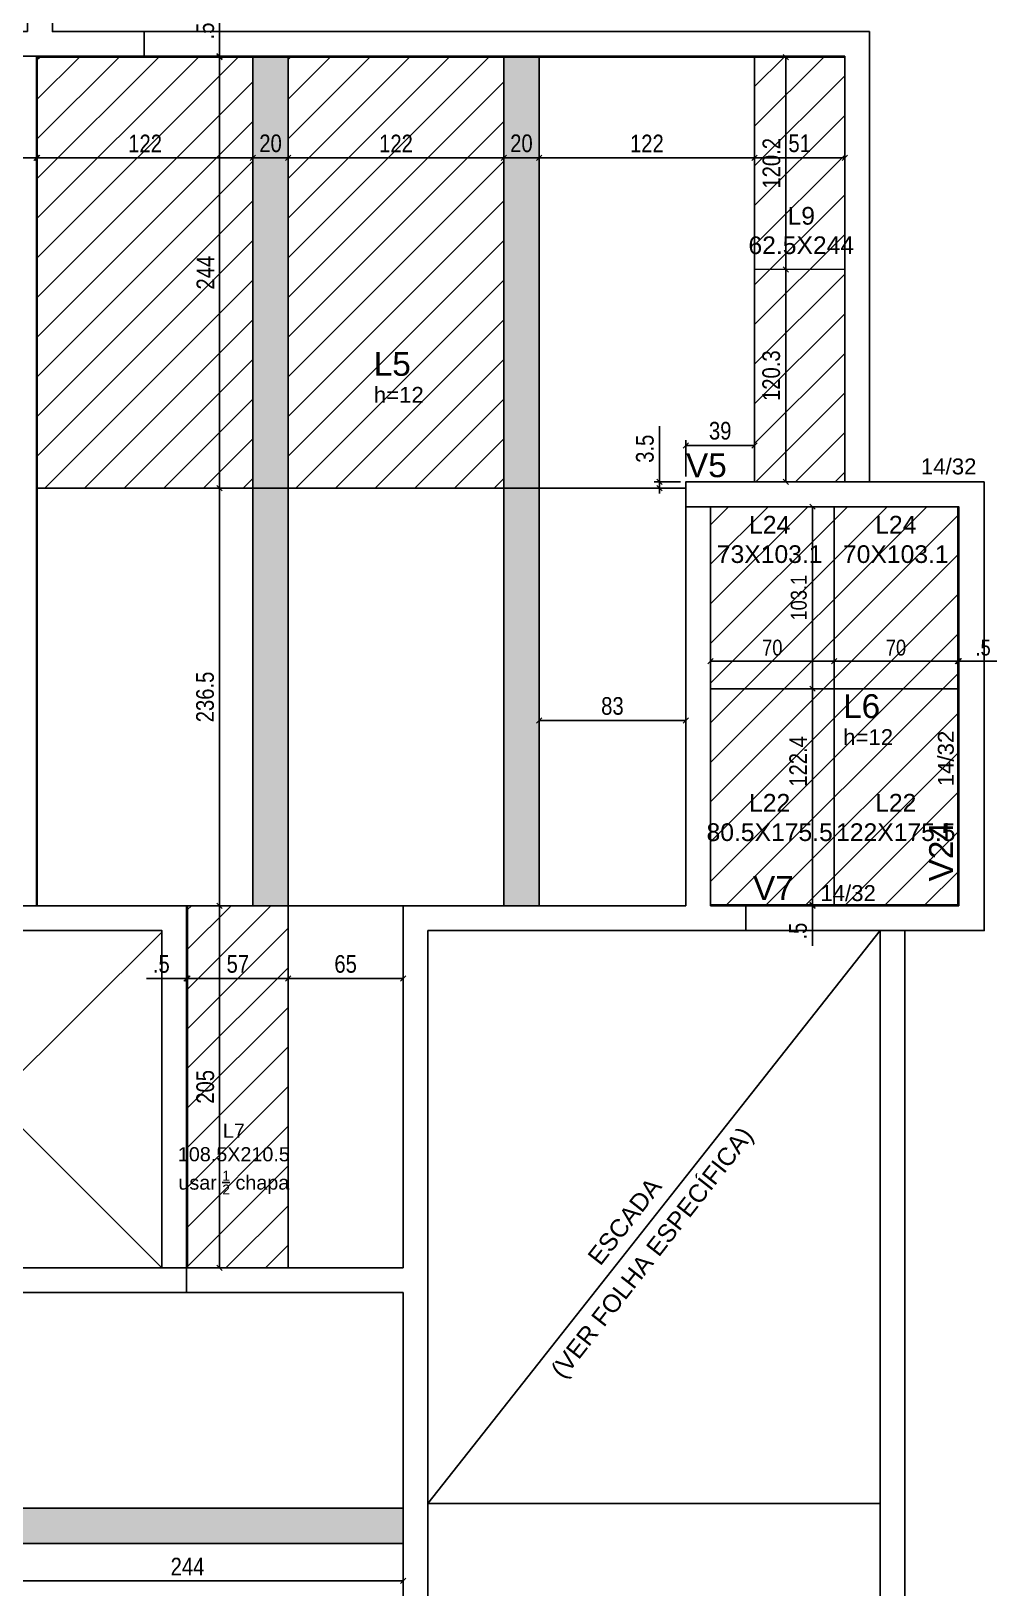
# Model space of a CAD drawing. Header units: millimetres. Extents: x 2431 to 6723, y 622 to 3369.
# Drawn here: x 4612 to 5158, y 1937 to 2818 of the extents above; entities that cross this region are included whole.
import ezdxf

# ---------------------------------------------------------------- set-up
doc = ezdxf.new("R2010")
doc.units = ezdxf.units.MM
for name, color, linetype in [('10', 252, 'Continuous'), ('9', 8, 'Continuous'), ('AUX00', 7, 'Continuous'), ('COTA', 241, 'Continuous'), ('ES-VIGA', 3, 'Continuous'), ('L-D', 2, 'Continuous'), ('L-N', 4, 'Continuous'), ('Painéis', 200, 'Continuous'), ('VIG-D', 2, 'Continuous'), ('VIG-N', 4, 'Continuous')]:
    doc.layers.add(name, color=color, linetype=linetype)
doc.layers.add('Hachura', color=251, linetype='Continuous', lineweight=9)
doc.layers.add('REAPROVEITAMENTO', color=251, linetype='Continuous', lineweight=9)
doc.styles.add('COTA TECNICA', font='techl___.ttf', dxfattribs={"height": 10})
doc.styles.add('COTA TECNICA-50', font='techl___.ttf', dxfattribs={"height": 9})
doc.styles.get("Standard").update_dxf_attribs({"font": 'arial.ttf'})
doc.styles.add('TQS_ARIAL', font='arial.ttf')
doc.dimstyles.new('COTA PAINEL-50', dxfattribs={"dimtxt": 9, "dimasz": 3, "dimexe": 3, "dimexo": 3, "dimgap": 3, "dimtad": 1, "dimdec": 1, "dimzin": 12, "dimdsep": 46, "dimtxsty": 'COTA TECNICA-50', "dimblk1": 'OBLIQUE', "dimblk2": 'OBLIQUE', "dimsah": 1, "dimcen": 0.9, "dimclrd": 4, "dimclre": 4, "dimclrt": 240, "dimadec": 1, "dimazin": 3, "dimtfac": 1, "dimtdec": 1, "dimtmove": 0, "dimatfit": 3, "dimfxl": 1, "dimtolj": 1, "dimtzin": 12, "dimarcsym": 0})
doc.dimstyles.new('PAINEL', dxfattribs={"dimtxt": 10, "dimasz": 3, "dimexe": 3, "dimexo": 3, "dimgap": 3, "dimtad": 1, "dimdec": 1, "dimzin": 12, "dimdsep": 46, "dimtxsty": 'COTA TECNICA', "dimblk1": 'OBLIQUE', "dimblk2": 'OBLIQUE', "dimsah": 1, "dimcen": 0.9, "dimclrd": 4, "dimclre": 4, "dimclrt": 240, "dimadec": 1, "dimazin": 3, "dimtfac": 1, "dimtdec": 1, "dimtmove": 0, "dimatfit": 3, "dimfxl": 1, "dimtolj": 1, "dimtzin": 12, "dimarcsym": 0})

# ---------------------------------------------------------------- blocks, each defined once
blk = doc.blocks.new('_Oblique')
at = {"color": 0, "linetype": 'ByBlock', "lineweight": -2}
blk.add_line((-0.5, -0.5), (0.5, 0.5), dxfattribs=at)
blk = doc.blocks.new('*D21')
at = {"layer": 'COTA', "color": 4, "lineweight": -2, "transparency": 16777216}
blk.add_line((4996.19, 2461.25), (5066.2, 2461.25), dxfattribs=at)
at = {"layer": 'Defpoints', "color": 0, "transparency": 16777216}
for p in [(4996.19, 2461.25), (5066.2, 2461.25), (5066.2, 2461.25)]:
    blk.add_point(p, dxfattribs=at)
at = {"layer": 'COTA', "color": 4, "lineweight": -2, "transparency": 16777216, "xscale": 3, "yscale": 3, "zscale": 3, "rotation": 180}
blk.add_blockref('_Oblique', (4996.19, 2461.25), dxfattribs=at)
at = {"layer": 'COTA', "color": 4, "lineweight": -2, "transparency": 16777216, "xscale": 3, "yscale": 3, "zscale": 3}
blk.add_blockref('_Oblique', (5066.2, 2461.25), dxfattribs=at)
at = {"layer": 'COTA', "color": 240, "transparency": 16777216, "insert": (5031.2, 2468.84), "char_height": 9, "attachment_point": 5, "style": 'COTA TECNICA-50'}
blk.add_mtext('\\A1;70', dxfattribs=at)
blk = doc.blocks.new('*D128')
at = {"layer": 'COTA', "color": 4, "lineweight": -2, "transparency": 16777216}
for p, q in [((5066.2, 2461.25), (5136.19, 2461.25)), ((5136.19, 2454.25), (5136.19, 2464.25))]:
    blk.add_line(p, q, dxfattribs=at)
at = {"layer": 'Defpoints', "color": 0, "transparency": 16777216}
for p in [(5066.2, 2461.25), (5136.19, 2461.25), (5136.19, 2451.25)]:
    blk.add_point(p, dxfattribs=at)
at = {"layer": 'COTA', "color": 4, "lineweight": -2, "transparency": 16777216, "xscale": 3, "yscale": 3, "zscale": 3, "rotation": 180}
blk.add_blockref('_Oblique', (5066.2, 2461.25), dxfattribs=at)
at = {"layer": 'COTA', "color": 4, "lineweight": -2, "transparency": 16777216, "xscale": 3, "yscale": 3, "zscale": 3}
blk.add_blockref('_Oblique', (5136.19, 2461.25), dxfattribs=at)
at = {"layer": 'COTA', "color": 240, "transparency": 16777216, "insert": (5101.2, 2468.84), "char_height": 9, "attachment_point": 5, "style": 'COTA TECNICA-50'}
blk.add_mtext('\\A1;70', dxfattribs=at)
blk = doc.blocks.new('*D22')
at = {"layer": 'COTA', "color": 4, "lineweight": -2, "transparency": 16777216}
for p, q in [((5136.19, 2461.25), (5133.19, 2461.25)), ((5136.19, 2461.25), (5136.69, 2461.25)), ((5136.69, 2461.25), (5158.28, 2461.25))]:
    blk.add_line(p, q, dxfattribs=at)
at = {"layer": 'Defpoints', "color": 0, "transparency": 16777216}
for p in [(5136.19, 2461.25), (5136.69, 2461.25), (5136.69, 2461.25)]:
    blk.add_point(p, dxfattribs=at)
at = {"layer": 'COTA', "color": 4, "lineweight": -2, "transparency": 16777216, "xscale": 3, "yscale": 3, "zscale": 3}
blk.add_blockref('_Oblique', (5136.19, 2461.25), dxfattribs=at)
at = {"layer": 'COTA', "color": 4, "lineweight": -2, "transparency": 16777216, "xscale": 3, "yscale": 3, "zscale": 3, "rotation": 180}
blk.add_blockref('_Oblique', (5136.69, 2461.25), dxfattribs=at)
at = {"layer": 'COTA', "color": 240, "transparency": 16777216, "insert": (5150.49, 2468.85), "char_height": 9, "attachment_point": 5, "style": 'COTA TECNICA-50'}
blk.add_mtext('\\A1;.5', dxfattribs=at)
blk = doc.blocks.new('*D23')
at = {"layer": 'COTA', "color": 4, "lineweight": -2, "transparency": 16777216}
blk.add_line((5053.9, 2548.72), (5053.9, 2445.67), dxfattribs=at)
at = {"layer": 'Defpoints', "color": 0, "transparency": 16777216}
for p in [(5053.9, 2548.72), (5053.9, 2445.67), (5053.9, 2445.67)]:
    blk.add_point(p, dxfattribs=at)
at = {"layer": 'COTA', "color": 4, "lineweight": -2, "transparency": 16777216, "xscale": 3, "yscale": 3, "zscale": 3}
for p, rotation in [((5053.9, 2548.72), 90), ((5053.9, 2445.67), 270)]:
    blk.add_blockref('_Oblique', p, dxfattribs=dict(at, rotation=rotation))
at = {"layer": 'COTA', "color": 240, "transparency": 16777216, "insert": (5046.2, 2497.19), "char_height": 9, "attachment_point": 5, "rotation": 90, "style": 'COTA TECNICA-50'}
blk.add_mtext('\\A1;103.1', dxfattribs=at)
blk = doc.blocks.new('*D132')
at = {"layer": 'COTA', "color": 4, "lineweight": -2, "transparency": 16777216}
blk.add_line((5053.9, 2445.67), (5053.9, 2323.22), dxfattribs=at)
at = {"layer": 'Defpoints', "color": 0, "transparency": 16777216}
for p in [(5053.9, 2445.67), (5053.9, 2323.22), (5053.9, 2323.22)]:
    blk.add_point(p, dxfattribs=at)
at = {"layer": 'COTA', "color": 4, "lineweight": -2, "transparency": 16777216, "xscale": 3, "yscale": 3, "zscale": 3}
for p, rotation in [((5053.9, 2445.67), 90), ((5053.9, 2323.22), 270)]:
    blk.add_blockref('_Oblique', p, dxfattribs=dict(at, rotation=rotation))
at = {"layer": 'COTA', "color": 240, "transparency": 16777216, "insert": (5045.83, 2404.48), "char_height": 10, "attachment_point": 5, "rotation": 90, "style": 'COTA TECNICA'}
blk.add_mtext('\\A1;122.4', dxfattribs=at)
blk = doc.blocks.new('*D39')
at = {"layer": 'COTA', "color": 4, "lineweight": -2, "transparency": 16777216}
for p, q in [((5053.9, 2323.22), (5053.9, 2326.22)), ((5053.9, 2323.22), (5053.9, 2322.72)), ((5053.9, 2322.72), (5053.9, 2300.06))]:
    blk.add_line(p, q, dxfattribs=at)
at = {"layer": 'Defpoints', "color": 0, "transparency": 16777216}
for p in [(5053.9, 2323.22), (5053.9, 2322.72), (5053.9, 2322.72)]:
    blk.add_point(p, dxfattribs=at)
at = {"layer": 'COTA', "color": 4, "lineweight": -2, "transparency": 16777216, "xscale": 3, "yscale": 3, "zscale": 3}
for p, rotation in [((5053.9, 2323.22), 270), ((5053.9, 2322.72), 90)]:
    blk.add_blockref('_Oblique', p, dxfattribs=dict(at, rotation=rotation))
at = {"layer": 'COTA', "color": 240, "transparency": 16777216, "insert": (5045.79, 2308.39), "char_height": 10, "attachment_point": 5, "rotation": 90, "style": 'COTA TECNICA'}
blk.add_mtext('\\A1;.5', dxfattribs=at)
blk = doc.blocks.new('*D162')
at = {"layer": 'COTA', "color": 4, "lineweight": -2, "transparency": 16777216}
for p, q in [((4614.69, 2746.3), (4592.03, 2746.3)), ((4615.19, 2746.3), (4614.69, 2746.3)), ((4615.19, 2746.3), (4618.19, 2746.3))]:
    blk.add_line(p, q, dxfattribs=at)
at = {"layer": 'Defpoints', "color": 0, "transparency": 16777216}
for p in [(4614.69, 2746.3), (4614.69, 2746.3), (4615.19, 2746.3)]:
    blk.add_point(p, dxfattribs=at)
at = {"layer": 'COTA', "color": 4, "lineweight": -2, "transparency": 16777216, "xscale": 3, "yscale": 3, "zscale": 3}
blk.add_blockref('_Oblique', (4614.69, 2746.3), dxfattribs=at)
at = {"layer": 'COTA', "color": 4, "lineweight": -2, "transparency": 16777216, "xscale": 3, "yscale": 3, "zscale": 3, "rotation": 180}
blk.add_blockref('_Oblique', (4615.19, 2746.3), dxfattribs=at)
at = {"layer": 'COTA', "color": 240, "transparency": 16777216, "insert": (4600.36, 2754.41), "char_height": 10, "attachment_point": 5, "style": 'COTA TECNICA'}
blk.add_mtext('\\A1;.5', dxfattribs=at)
blk = doc.blocks.new('*D163')
at = {"layer": 'COTA', "color": 4, "lineweight": -2, "transparency": 16777216}
blk.add_line((4615.19, 2746.3), (4737.19, 2746.3), dxfattribs=at)
at = {"layer": 'Defpoints', "color": 0, "transparency": 16777216}
for p in [(4615.19, 2746.3), (4737.19, 2746.3), (4737.19, 2746.3)]:
    blk.add_point(p, dxfattribs=at)
at = {"layer": 'COTA', "color": 4, "lineweight": -2, "transparency": 16777216, "xscale": 3, "yscale": 3, "zscale": 3, "rotation": 180}
blk.add_blockref('_Oblique', (4615.19, 2746.3), dxfattribs=at)
at = {"layer": 'COTA', "color": 4, "lineweight": -2, "transparency": 16777216, "xscale": 3, "yscale": 3, "zscale": 3}
blk.add_blockref('_Oblique', (4737.19, 2746.3), dxfattribs=at)
at = {"layer": 'COTA', "color": 240, "transparency": 16777216, "insert": (4676.19, 2754.36), "char_height": 10, "attachment_point": 5, "style": 'COTA TECNICA'}
blk.add_mtext('\\A1;122', dxfattribs=at)
blk = doc.blocks.new('*D164')
at = {"layer": 'COTA', "color": 4, "lineweight": -2, "transparency": 16777216}
blk.add_line((4737.19, 2746.3), (4757.19, 2746.3), dxfattribs=at)
at = {"layer": 'Defpoints', "color": 0, "transparency": 16777216}
for p in [(4737.19, 2746.3), (4757.19, 2746.3), (4757.19, 2746.3)]:
    blk.add_point(p, dxfattribs=at)
at = {"layer": 'COTA', "color": 4, "lineweight": -2, "transparency": 16777216, "xscale": 3, "yscale": 3, "zscale": 3, "rotation": 180}
blk.add_blockref('_Oblique', (4737.19, 2746.3), dxfattribs=at)
at = {"layer": 'COTA', "color": 4, "lineweight": -2, "transparency": 16777216, "xscale": 3, "yscale": 3, "zscale": 3}
blk.add_blockref('_Oblique', (4757.19, 2746.3), dxfattribs=at)
at = {"layer": 'COTA', "color": 240, "transparency": 16777216, "insert": (4747.19, 2754.4), "char_height": 10, "attachment_point": 5, "style": 'COTA TECNICA'}
blk.add_mtext('\\A1;20', dxfattribs=at)
blk = doc.blocks.new('*D165')
at = {"layer": 'COTA', "color": 4, "lineweight": -2, "transparency": 16777216}
blk.add_line((4757.19, 2746.3), (4879.19, 2746.3), dxfattribs=at)
at = {"layer": 'Defpoints', "color": 0, "transparency": 16777216}
for p in [(4757.19, 2746.3), (4879.19, 2746.3), (4879.19, 2746.3)]:
    blk.add_point(p, dxfattribs=at)
at = {"layer": 'COTA', "color": 4, "lineweight": -2, "transparency": 16777216, "xscale": 3, "yscale": 3, "zscale": 3, "rotation": 180}
blk.add_blockref('_Oblique', (4757.19, 2746.3), dxfattribs=at)
at = {"layer": 'COTA', "color": 4, "lineweight": -2, "transparency": 16777216, "xscale": 3, "yscale": 3, "zscale": 3}
blk.add_blockref('_Oblique', (4879.19, 2746.3), dxfattribs=at)
at = {"layer": 'COTA', "color": 240, "transparency": 16777216, "insert": (4818.19, 2754.36), "char_height": 10, "attachment_point": 5, "style": 'COTA TECNICA'}
blk.add_mtext('\\A1;122', dxfattribs=at)
blk = doc.blocks.new('*D166')
at = {"layer": 'COTA', "color": 4, "lineweight": -2, "transparency": 16777216}
blk.add_line((4879.19, 2746.3), (4899.19, 2746.3), dxfattribs=at)
at = {"layer": 'Defpoints', "color": 0, "transparency": 16777216}
for p in [(4879.19, 2746.3), (4899.19, 2746.3), (4899.19, 2746.3)]:
    blk.add_point(p, dxfattribs=at)
at = {"layer": 'COTA', "color": 4, "lineweight": -2, "transparency": 16777216, "xscale": 3, "yscale": 3, "zscale": 3, "rotation": 180}
blk.add_blockref('_Oblique', (4879.19, 2746.3), dxfattribs=at)
at = {"layer": 'COTA', "color": 4, "lineweight": -2, "transparency": 16777216, "xscale": 3, "yscale": 3, "zscale": 3}
blk.add_blockref('_Oblique', (4899.19, 2746.3), dxfattribs=at)
at = {"layer": 'COTA', "color": 240, "transparency": 16777216, "insert": (4889.19, 2754.4), "char_height": 10, "attachment_point": 5, "style": 'COTA TECNICA'}
blk.add_mtext('\\A1;20', dxfattribs=at)
blk = doc.blocks.new('*D167')
at = {"layer": 'COTA', "color": 4, "lineweight": -2, "transparency": 16777216}
blk.add_line((4899.19, 2746.3), (5021.19, 2746.3), dxfattribs=at)
at = {"layer": 'Defpoints', "color": 0, "transparency": 16777216}
for p in [(4899.19, 2746.3), (5021.19, 2746.3), (5021.19, 2746.3)]:
    blk.add_point(p, dxfattribs=at)
at = {"layer": 'COTA', "color": 4, "lineweight": -2, "transparency": 16777216, "xscale": 3, "yscale": 3, "zscale": 3, "rotation": 180}
blk.add_blockref('_Oblique', (4899.19, 2746.3), dxfattribs=at)
at = {"layer": 'COTA', "color": 4, "lineweight": -2, "transparency": 16777216, "xscale": 3, "yscale": 3, "zscale": 3}
blk.add_blockref('_Oblique', (5021.19, 2746.3), dxfattribs=at)
at = {"layer": 'COTA', "color": 240, "transparency": 16777216, "insert": (4960.19, 2754.36), "char_height": 10, "attachment_point": 5, "style": 'COTA TECNICA'}
blk.add_mtext('\\A1;122', dxfattribs=at)
blk = doc.blocks.new('*D168')
at = {"layer": 'COTA', "color": 4, "lineweight": -2, "transparency": 16777216}
blk.add_line((5021.19, 2746.3), (5072.19, 2746.3), dxfattribs=at)
at = {"layer": 'Defpoints', "color": 0, "transparency": 16777216}
for p in [(5021.19, 2746.3), (5072.19, 2746.3), (5072.19, 2746.3)]:
    blk.add_point(p, dxfattribs=at)
at = {"layer": 'COTA', "color": 4, "lineweight": -2, "transparency": 16777216, "xscale": 3, "yscale": 3, "zscale": 3, "rotation": 180}
blk.add_blockref('_Oblique', (5021.19, 2746.3), dxfattribs=at)
at = {"layer": 'COTA', "color": 4, "lineweight": -2, "transparency": 16777216, "xscale": 3, "yscale": 3, "zscale": 3}
blk.add_blockref('_Oblique', (5072.19, 2746.3), dxfattribs=at)
at = {"layer": 'COTA', "color": 240, "transparency": 16777216, "insert": (5046.69, 2754.41), "char_height": 10, "attachment_point": 5, "style": 'COTA TECNICA'}
blk.add_mtext('\\A1;51', dxfattribs=at)
blk = doc.blocks.new('*D169')
at = {"layer": 'COTA', "color": 4, "lineweight": -2, "transparency": 16777216}
blk.add_line((4899.19, 2427.59), (4982.19, 2427.59), dxfattribs=at)
at = {"layer": 'Defpoints', "color": 0, "transparency": 16777216}
for p in [(4899.19, 2427.59), (4982.19, 2427.59), (4982.19, 2427.59)]:
    blk.add_point(p, dxfattribs=at)
at = {"layer": 'COTA', "color": 4, "lineweight": -2, "transparency": 16777216, "xscale": 3, "yscale": 3, "zscale": 3, "rotation": 180}
blk.add_blockref('_Oblique', (4899.19, 2427.59), dxfattribs=at)
at = {"layer": 'COTA', "color": 4, "lineweight": -2, "transparency": 16777216, "xscale": 3, "yscale": 3, "zscale": 3}
blk.add_blockref('_Oblique', (4982.19, 2427.59), dxfattribs=at)
at = {"layer": 'COTA', "color": 240, "transparency": 16777216, "insert": (4940.69, 2435.83), "char_height": 10, "attachment_point": 5, "style": 'COTA TECNICA'}
blk.add_mtext('\\A1;83', dxfattribs=at)
blk = doc.blocks.new('*D97')
at = {"layer": 'COTA', "color": 4, "lineweight": -2, "transparency": 16777216}
blk.add_line((4718.38, 2117.72), (4718.38, 2322.72), dxfattribs=at)
at = {"layer": 'Defpoints', "color": 0, "transparency": 16777216}
for p in [(4718.38, 2322.72), (4718.38, 2322.72), (4718.38, 2117.72)]:
    blk.add_point(p, dxfattribs=at)
at = {"layer": 'COTA', "color": 4, "lineweight": -2, "transparency": 16777216, "xscale": 3, "yscale": 3, "zscale": 3}
for p, rotation in [((4718.38, 2322.72), 90), ((4718.38, 2117.72), 270)]:
    blk.add_blockref('_Oblique', p, dxfattribs=dict(at, rotation=rotation))
at = {"layer": 'COTA', "color": 240, "transparency": 16777216, "insert": (4710.27, 2220.22), "char_height": 10, "attachment_point": 5, "rotation": 90, "style": 'COTA TECNICA'}
blk.add_mtext('\\A1;205', dxfattribs=at)
blk = doc.blocks.new('*D98')
at = {"layer": 'COTA', "color": 4, "lineweight": -2, "transparency": 16777216}
blk.add_line((4718.38, 2322.72), (4718.38, 2559.22), dxfattribs=at)
at = {"layer": 'Defpoints', "color": 0, "transparency": 16777216}
for p in [(4718.38, 2559.22), (4718.38, 2559.22), (4718.38, 2322.72)]:
    blk.add_point(p, dxfattribs=at)
at = {"layer": 'COTA', "color": 4, "lineweight": -2, "transparency": 16777216, "xscale": 3, "yscale": 3, "zscale": 3}
for p, rotation in [((4718.38, 2559.22), 90), ((4718.38, 2322.72), 270)]:
    blk.add_blockref('_Oblique', p, dxfattribs=dict(at, rotation=rotation))
at = {"layer": 'COTA', "color": 240, "transparency": 16777216, "insert": (4710.16, 2440.97), "char_height": 10, "attachment_point": 5, "rotation": 90, "style": 'COTA TECNICA'}
blk.add_mtext('\\A1;236.5', dxfattribs=at)
blk = doc.blocks.new('*D99')
at = {"layer": 'COTA', "color": 4, "lineweight": -2, "transparency": 16777216}
blk.add_line((4718.38, 2559.22), (4718.38, 2803.22), dxfattribs=at)
at = {"layer": 'Defpoints', "color": 0, "transparency": 16777216}
for p in [(4718.38, 2803.22), (4718.38, 2803.22), (4718.38, 2559.22)]:
    blk.add_point(p, dxfattribs=at)
at = {"layer": 'COTA', "color": 4, "lineweight": -2, "transparency": 16777216, "xscale": 3, "yscale": 3, "zscale": 3}
for p, rotation in [((4718.38, 2803.22), 90), ((4718.38, 2559.22), 270)]:
    blk.add_blockref('_Oblique', p, dxfattribs=dict(at, rotation=rotation))
at = {"layer": 'COTA', "color": 240, "transparency": 16777216, "insert": (4710.31, 2681.22), "char_height": 10, "attachment_point": 5, "rotation": 90, "style": 'COTA TECNICA'}
blk.add_mtext('\\A1;244', dxfattribs=at)
blk = doc.blocks.new('*D100')
at = {"layer": 'COTA', "color": 4, "lineweight": -2, "transparency": 16777216}
for p, q in [((4718.38, 2803.72), (4718.38, 2826.38)), ((4718.38, 2803.22), (4718.38, 2803.72)), ((4718.38, 2803.22), (4718.38, 2800.22))]:
    blk.add_line(p, q, dxfattribs=at)
at = {"layer": 'Defpoints', "color": 0, "transparency": 16777216}
for p in [(4718.38, 2803.72), (4718.38, 2803.72), (4718.38, 2803.22)]:
    blk.add_point(p, dxfattribs=at)
at = {"layer": 'COTA', "color": 4, "lineweight": -2, "transparency": 16777216, "xscale": 3, "yscale": 3, "zscale": 3}
for p, rotation in [((4718.38, 2803.72), 270), ((4718.38, 2803.22), 90)]:
    blk.add_blockref('_Oblique', p, dxfattribs=dict(at, rotation=rotation))
at = {"layer": 'COTA', "color": 240, "transparency": 16777216, "insert": (4710.27, 2818.05), "char_height": 10, "attachment_point": 5, "rotation": 90, "style": 'COTA TECNICA'}
blk.add_mtext('\\A1;.5', dxfattribs=at)
blk = doc.blocks.new('*D170')
at = {"layer": 'COTA', "color": 4, "lineweight": -2, "transparency": 16777216}
for p, q in [((4967.31, 2562.72), (4967.31, 2594.32)), ((4979.19, 2562.72), (4964.31, 2562.72)), ((4979.19, 2559.22), (4964.31, 2559.22)), ((4967.31, 2559.22), (4967.31, 2562.72)), ((4967.31, 2559.22), (4967.31, 2556.22))]:
    blk.add_line(p, q, dxfattribs=at)
at = {"layer": 'Defpoints', "color": 0, "transparency": 16777216}
for p in [(4967.31, 2562.72), (4982.19, 2562.72), (4982.19, 2559.22)]:
    blk.add_point(p, dxfattribs=at)
at = {"layer": 'COTA', "color": 4, "lineweight": -2, "transparency": 16777216, "xscale": 3, "yscale": 3, "zscale": 3}
for p, rotation in [((4967.31, 2562.72), 270), ((4967.31, 2559.22), 90)]:
    blk.add_blockref('_Oblique', p, dxfattribs=dict(at, rotation=rotation))
at = {"layer": 'COTA', "color": 240, "transparency": 16777216, "insert": (4959.1, 2581.52), "char_height": 10, "attachment_point": 5, "rotation": 90, "style": 'COTA TECNICA'}
blk.add_mtext('\\A1;3.5', dxfattribs=at)
blk = doc.blocks.new('*D171')
at = {"layer": 'COTA', "color": 4, "lineweight": -2, "transparency": 16777216}
for p, q in [((4982.19, 2565.72), (4982.19, 2586.42)), ((4982.19, 2583.42), (5021.19, 2583.42)), ((5021.19, 2565.72), (5021.19, 2586.42))]:
    blk.add_line(p, q, dxfattribs=at)
at = {"layer": 'Defpoints', "color": 0, "transparency": 16777216}
for p in [(5021.19, 2583.42), (4982.19, 2562.72), (5021.19, 2562.72)]:
    blk.add_point(p, dxfattribs=at)
at = {"layer": 'COTA', "color": 4, "lineweight": -2, "transparency": 16777216, "xscale": 3, "yscale": 3, "zscale": 3, "rotation": 180}
blk.add_blockref('_Oblique', (4982.19, 2583.42), dxfattribs=at)
at = {"layer": 'COTA', "color": 4, "lineweight": -2, "transparency": 16777216, "xscale": 3, "yscale": 3, "zscale": 3}
blk.add_blockref('_Oblique', (5021.19, 2583.42), dxfattribs=at)
at = {"layer": 'COTA', "color": 240, "transparency": 16777216, "insert": (5001.69, 2591.66), "char_height": 10, "attachment_point": 5, "style": 'COTA TECNICA'}
blk.add_mtext('\\A1;39', dxfattribs=at)
blk = doc.blocks.new('*D117')
at = {"layer": 'COTA', "color": 4, "lineweight": -2, "transparency": 16777216}
blk.add_line((4822.19, 1940.51), (4578.19, 1940.51), dxfattribs=at)
at = {"layer": 'Defpoints', "color": 0, "transparency": 16777216}
for p in [(4578.19, 1940.51), (4578.19, 1940.51), (4822.19, 1940.51)]:
    blk.add_point(p, dxfattribs=at)
at = {"layer": 'COTA', "color": 4, "lineweight": -2, "transparency": 16777216, "xscale": 3, "yscale": 3, "zscale": 3, "rotation": 180}
blk.add_blockref('_Oblique', (4578.19, 1940.51), dxfattribs=at)
at = {"layer": 'COTA', "color": 4, "lineweight": -2, "transparency": 16777216, "xscale": 3, "yscale": 3, "zscale": 3}
blk.add_blockref('_Oblique', (4822.19, 1940.51), dxfattribs=at)
at = {"layer": 'COTA', "color": 240, "transparency": 16777216, "insert": (4700.19, 1948.59), "char_height": 10, "attachment_point": 5, "style": 'COTA TECNICA'}
blk.add_mtext('\\A1;244', dxfattribs=at)
blk = doc.blocks.new('*D176')
at = {"layer": 'COTA', "color": 4, "lineweight": -2, "transparency": 16777216}
blk.add_line((4700.19, 2281.64), (4757.19, 2281.64), dxfattribs=at)
at = {"layer": 'Defpoints', "color": 0, "transparency": 16777216}
for p in [(4700.19, 2281.64), (4757.19, 2281.64), (4757.19, 2281.64)]:
    blk.add_point(p, dxfattribs=at)
at = {"layer": 'COTA', "color": 4, "lineweight": -2, "transparency": 16777216, "xscale": 3, "yscale": 3, "zscale": 3, "rotation": 180}
blk.add_blockref('_Oblique', (4700.19, 2281.64), dxfattribs=at)
at = {"layer": 'COTA', "color": 4, "lineweight": -2, "transparency": 16777216, "xscale": 3, "yscale": 3, "zscale": 3}
blk.add_blockref('_Oblique', (4757.19, 2281.64), dxfattribs=at)
at = {"layer": 'COTA', "color": 240, "transparency": 16777216, "insert": (4728.69, 2289.75), "char_height": 10, "attachment_point": 5, "style": 'COTA TECNICA'}
blk.add_mtext('\\A1;57', dxfattribs=at)
blk = doc.blocks.new('*D121')
at = {"layer": 'COTA', "color": 4, "lineweight": -2, "transparency": 16777216}
blk.add_line((4757.19, 2281.64), (4822.19, 2281.64), dxfattribs=at)
at = {"layer": 'Defpoints', "color": 0, "transparency": 16777216}
for p in [(4757.19, 2281.64), (4822.19, 2281.64), (4822.19, 2281.64)]:
    blk.add_point(p, dxfattribs=at)
at = {"layer": 'COTA', "color": 4, "lineweight": -2, "transparency": 16777216, "xscale": 3, "yscale": 3, "zscale": 3, "rotation": 180}
blk.add_blockref('_Oblique', (4757.19, 2281.64), dxfattribs=at)
at = {"layer": 'COTA', "color": 4, "lineweight": -2, "transparency": 16777216, "xscale": 3, "yscale": 3, "zscale": 3}
blk.add_blockref('_Oblique', (4822.19, 2281.64), dxfattribs=at)
at = {"layer": 'COTA', "color": 240, "transparency": 16777216, "insert": (4789.69, 2289.75), "char_height": 10, "attachment_point": 5, "style": 'COTA TECNICA'}
blk.add_mtext('\\A1;65', dxfattribs=at)
blk = doc.blocks.new('*D178')
at = {"layer": 'COTA', "color": 4, "lineweight": -2, "transparency": 16777216}
for p, q in [((4699.69, 2281.64), (4677.03, 2281.64)), ((4700.19, 2281.64), (4699.69, 2281.64)), ((4700.19, 2281.64), (4703.19, 2281.64))]:
    blk.add_line(p, q, dxfattribs=at)
at = {"layer": 'Defpoints', "color": 0, "transparency": 16777216}
for p in [(4699.69, 2281.64), (4699.69, 2281.64), (4700.19, 2281.64)]:
    blk.add_point(p, dxfattribs=at)
at = {"layer": 'COTA', "color": 4, "lineweight": -2, "transparency": 16777216, "xscale": 3, "yscale": 3, "zscale": 3}
blk.add_blockref('_Oblique', (4699.69, 2281.64), dxfattribs=at)
at = {"layer": 'COTA', "color": 4, "lineweight": -2, "transparency": 16777216, "xscale": 3, "yscale": 3, "zscale": 3, "rotation": 180}
blk.add_blockref('_Oblique', (4700.19, 2281.64), dxfattribs=at)
at = {"layer": 'COTA', "color": 240, "transparency": 16777216, "insert": (4685.36, 2289.75), "char_height": 10, "attachment_point": 5, "style": 'COTA TECNICA'}
blk.add_mtext('\\A1;.5', dxfattribs=at)
blk = doc.blocks.new('*D184')
at = {"layer": 'COTA', "color": 4, "lineweight": -2, "transparency": 16777216}
for p, q in [((5038.83, 2683.06), (5038.83, 2562.72)), ((5041.83, 2562.72), (5041.83, 2562.72))]:
    blk.add_line(p, q, dxfattribs=at)
at = {"layer": 'Defpoints', "color": 0, "transparency": 16777216}
for p in [(5038.83, 2683.06), (5038.83, 2562.72), (5038.83, 2562.72)]:
    blk.add_point(p, dxfattribs=at)
at = {"layer": 'COTA', "color": 4, "lineweight": -2, "transparency": 16777216, "xscale": 3, "yscale": 3, "zscale": 3}
for p, rotation in [((5038.83, 2683.06), 90), ((5038.83, 2562.72), 270)]:
    blk.add_blockref('_Oblique', p, dxfattribs=dict(at, rotation=rotation))
at = {"layer": 'COTA', "color": 240, "transparency": 16777216, "insert": (5030.61, 2622.89), "char_height": 10, "attachment_point": 5, "rotation": 90, "style": 'COTA TECNICA'}
blk.add_mtext('\\A1;120.3', dxfattribs=at)
blk = doc.blocks.new('*D185')
at = {"layer": 'COTA', "color": 4, "lineweight": -2, "transparency": 16777216}
blk.add_line((5038.83, 2803.22), (5038.83, 2683.06), dxfattribs=at)
at = {"layer": 'Defpoints', "color": 0, "transparency": 16777216}
for p in [(5038.83, 2803.22), (5038.83, 2683.06), (5038.83, 2683.06)]:
    blk.add_point(p, dxfattribs=at)
at = {"layer": 'COTA', "color": 4, "lineweight": -2, "transparency": 16777216, "xscale": 3, "yscale": 3, "zscale": 3}
for p, rotation in [((5038.83, 2803.22), 90), ((5038.83, 2683.06), 270)]:
    blk.add_blockref('_Oblique', p, dxfattribs=dict(at, rotation=rotation))
at = {"layer": 'COTA', "color": 240, "transparency": 16777216, "insert": (5030.73, 2743.14), "char_height": 10, "attachment_point": 5, "rotation": 90, "style": 'COTA TECNICA'}
blk.add_mtext('\\A1;120.2', dxfattribs=at)

msp = doc.modelspace()

# ---------------------------------------------------------------- hatches: boundary and pattern name
at = {"layer": 'Hachura', "linetype": 'ByBlock'}
h = msp.add_hatch(color=256, dxfattribs=at)
h.dxf.hatch_style = 1
h.paths.add_polyline_path([(4757.19, 2803.22), (4737.19, 2803.22), (4737.19, 2322.72), (4757.19, 2322.72)])
h = msp.add_hatch(color=256, dxfattribs=at)
h.dxf.hatch_style = 1
h.paths.add_polyline_path([(4899.19, 2803.22), (4879.19, 2803.22), (4879.19, 2322.72), (4899.19, 2322.72)])
h = msp.add_hatch(color=256, dxfattribs=at)
h.dxf.hatch_style = 1
h.paths.add_polyline_path([(4822.19, 1961.72), (4822.19, 1981.72), (4155.19, 1981.72), (4155.19, 1961.72)])
at = {"layer": 'REAPROVEITAMENTO', "linetype": 'ByBlock'}
h = msp.add_hatch(dxfattribs=at)
h.set_pattern_fill('ANSI31', color=256, scale=5, style=2)
h.set_pattern_definition([(45, (-1029.73, -148.954), (-11.22532, 11.22532), [])])
h.paths.add_polyline_path([(4615.19, 2803.22), (4615.19, 2559.22), (4737.19, 2559.22), (4737.19, 2803.22)])
h = msp.add_hatch(dxfattribs=at)
h.set_pattern_fill('ANSI31', color=256, scale=5, style=2)
h.set_pattern_definition([(45, (-887.73, -148.954), (-11.22532, 11.22532), [])])
h.paths.add_polyline_path([(4757.19, 2803.22), (4757.19, 2559.22), (4879.19, 2559.22), (4879.19, 2803.22)])
h = msp.add_hatch(dxfattribs=at)
h.set_pattern_fill('ANSI31', color=256, scale=5, style=2)
h.set_pattern_definition([(45, (-694.723, -145.454), (-11.22532, 11.22532), [])])
h.paths.add_polyline_path([(5021.19, 2803.22), (5021.19, 2562.72), (5072.2, 2562.72), (5072.2, 2803.22)])
h = msp.add_hatch(dxfattribs=at)
h.set_pattern_fill('ANSI31', color=256, scale=5, style=2)
h.set_pattern_definition([(45, (-630.727, -506.504), (-11.22532, 11.22532), [])])
h.paths.add_polyline_path([(4996, 2323.22), (5136.38, 2323.22), (5136.69, 2548.72), (4996.32, 2548.72)])
h = msp.add_hatch(dxfattribs=at)
h.set_pattern_fill('ANSI31', color=256, scale=5, style=2)
h.set_pattern_definition([(45, (-1007.73, -625.954), (-11.22532, 11.22532), [])])
h.paths.add_polyline_path([(4700.06, 2322.72), (4700.31, 2117.72), (4757.31, 2117.72), (4757.06, 2322.72)])

# ---------------------------------------------------------------- linework, layer by layer
at = {"layer": '10', "color": 252, "linetype": 'Continuous'}
for p, q in [((4633.69, 2803.72), (4614.69, 2803.72)), ((4685.69, 2117.72), (4494.69, 2308.72)), ((4494.69, 2117.72), (4685.69, 2307.72)), ((4836.19, 1984.22), (5092.19, 2308.72)), ((4836.19, 1984.22), (5092.19, 1984.22))]:
    msp.add_line(p, q, dxfattribs=at)
at = {"layer": '9', "color": 8, "linetype": 'Continuous'}
for p, q in [((4623.69, 2817.72), (5086.19, 2817.72)), ((5086.19, 2817.72), (5086.19, 2562.72)), ((4614.69, 2322.72), (4614.69, 2803.72)), ((4996.19, 2322.72), (4996.19, 2548.72)), ((4600.69, 2322.72), (4614.69, 2322.72)), ((4822.19, 2308.72), (4822.19, 2322.72)), ((4822.19, 2322.72), (4982.19, 2322.72)), ((4996.19, 2322.72), (5106.19, 2322.72)), ((4836.19, 1752.72), (4836.19, 2308.72)), ((4836.19, 2103.72), (4836.19, 2117.72)), ((4822.19, 1812.72), (4822.19, 2103.72))]:
    msp.add_line(p, q, dxfattribs=at)
for points in [[(4289.69, 2803.72), (4289.69, 2322.72), (4699.69, 2322.72), (4699.69, 2308.72)], [(4614.69, 2803.72), (5072.19, 2803.72), (5072.19, 2562.72)], [(4982.19, 2548.72), (4982.19, 2562.72), (5072.19, 2562.72)], [(4982.19, 2322.72), (4982.19, 2548.72), (4982.19, 2548.72)], [(5086.19, 2548.72), (4996.19, 2548.72)], [(4685.69, 2322.72), (4699.69, 2322.72), (4699.69, 2117.72), (4822.19, 2117.72)], [(4836.19, 2322.72), (4822.19, 2322.72), (4822.19, 2117.72)], [(4685.69, 2117.72), (4685.69, 2308.72), (4494.69, 2308.72)], [(4836.19, 2308.72), (5092.19, 2308.72), (5092.19, 1752.72)], [(5106.19, 1752.72), (5106.19, 1752.72), (5106.19, 2308.72)], [(4685.69, 2103.72), (4699.69, 2103.72), (4822.19, 2103.72)]]:
    msp.add_lwpolyline(points, dxfattribs=at)
at = {"layer": 'ES-VIGA', "linetype": 'Continuous'}
for p, q in [((4675.69, 2817.72), (4623.69, 2817.72)), ((4675.69, 2803.72), (4675.69, 2817.72)), ((4579.69, 2803.72), (4675.89, 2803.72)), ((5086.19, 2562.72), (5151.19, 2562.72)), ((5151.19, 2562.72), (5151.19, 2308.72)), ((5151.19, 2308.72), (5101.19, 2308.72))]:
    msp.add_line(p, q, dxfattribs=at)
for points in [[(4609.69, 2817.72), (4579.69, 2817.72), (4579.69, 2803.72), (4675.69, 2803.72), (4675.69, 2817.72), (4623.69, 2817.72), (4623.69, 2927.72), (4369.69, 2927.72), (4369.69, 2817.72), (4309.69, 2817.72), (4309.69, 2803.72), (4389.69, 2803.72), (4389.69, 2817.72), (4383.69, 2817.72), (4383.69, 2913.72), (4609.69, 2913.72), (4609.69, 2817.72)], [(5151.19, 2562.72), (4982.19, 2562.72), (4982.19, 2548.72), (5136.69, 2548.72), (5136.69, 2322.72), (5016.19, 2322.72), (5016.19, 2308.72), (5151.19, 2308.72), (5151.19, 2562.72)], [(4459.69, 2322.72), (4520.69, 2322.72), (4520.69, 2308.72), (4494.69, 2308.72), (4494.69, 2117.72), (4699.69, 2117.72), (4699.69, 2103.72), (4275.69, 2103.72), (4275.69, 2117.72), (4480.69, 2117.72), (4480.69, 2308.72), (4459.69, 2308.72), (4459.69, 2322.72)]]:
    msp.add_lwpolyline(points, dxfattribs=at)
at = {"layer": 'Painéis'}
for p, q in [((4615.19, 2322.72), (4615.19, 2803.22)), ((4615.19, 2803.22), (5072.19, 2803.22)), ((4737.19, 2322.72), (4737.19, 2803.22)), ((4757.19, 2117.72), (4757.19, 2803.22)), ((4879.19, 2322.72), (4879.19, 2803.22)), ((4899.19, 2322.72), (4899.19, 2803.22)), ((5021.19, 2562.72), (5021.19, 2803.22)), ((5021.19, 2682.97), (5072.19, 2683.22)), ((4615.19, 2559.22), (4982.19, 2559.22)), ((5066.2, 2323.22), (5066.2, 2548.72)), ((5136.19, 2323.22), (5136.19, 2548.72)), ((4996.19, 2445.67), (5136.19, 2445.67)), ((4822.19, 2322.72), (4699.69, 2322.72)), ((4700.19, 2117.72), (4700.19, 2322.72)), ((4996.19, 2323.22), (5136.19, 2323.22)), ((5066.2, 2322.72), (5066.2, 2322.72)), ((4822.19, 2103.72), (4155.19, 2103.72)), ((4822.19, 1981.72), (4155.19, 1981.72)), ((4822.19, 1961.72), (4155.19, 1961.72))]:
    msp.add_line(p, q, dxfattribs=at)

# ---------------------------------------------------------------- texts
at = {"layer": '10', "color": 252, "linetype": 'Continuous', "style": 'TQS_ARIAL'}
for s, p in [('(VER FOLHA ESPECÍFICA)', (4912.92, 2054.28)), ('ESCADA', (4933.82, 2118.37))]:
    msp.add_text(s, height=10, rotation=52, dxfattribs=at).set_placement(p)
at = {"layer": 'AUX00', "attachment_point": 1}
for s, width, insert, char_height in [('\\pxqc;L9^J62.5X244', 70.6838, (5012.25, 2718.41), 10), ('\\pxqc;L24^J73X103.1', 70.6838, (4994.35, 2543.52), 10), ('\\pxqc;L24^J70X103.1', 70.6838, (5065.74, 2543.52), 10), ('\\pxqc;L22^J80.5X175.5', 70.6838, (4994.35, 2386.09), 10), ('\\pxqc;L22^J122X175.5', 70.6838, (5065.74, 2386.09), 10), ('\\pxqc;L7^J108.5X210.5^J{\\A1;usar \\H0.7x;\\S1/2;\\H1.42857x; chapa}', 81.1548, (4685.84, 2199.4), 8)]:
    msp.add_mtext_dynamic_manual_height_columns(s, width=width, gutter_width=12.5, heights=[0], dxfattribs=dict(at, insert=insert, char_height=char_height))
at = {"layer": 'L-D', "linetype": 'Continuous', "style": 'TQS_ARIAL'}
for p in [(4805.61, 2607.52), (5071.26, 2413.73)]:
    msp.add_text('h=12', height=9, dxfattribs=at).set_placement(p)
at = {"layer": 'L-N', "linetype": 'Continuous', "style": 'TQS_ARIAL'}
for s, p in [('L5', (4805.61, 2622.82)), ('L6', (5071.26, 2429.03))]:
    msp.add_text(s, height=13.5, dxfattribs=at).set_placement(p)
at = {"layer": 'VIG-D', "linetype": 'Continuous', "style": 'TQS_ARIAL'}
for p in [(5115.29, 2567), (5058.35, 2325.42)]:
    msp.add_text('14/32', height=9, dxfattribs=at).set_placement(p)
msp.add_text('14/32', height=9, rotation=90, dxfattribs=at).set_placement((5133.9, 2390.41))
at = {"layer": 'VIG-N', "linetype": 'Continuous', "style": 'TQS_ARIAL'}
for s, p in [('V5', (4982.34, 2565.42)), ('V7', (5020.27, 2326.04))]:
    msp.add_text(s, height=13.5, dxfattribs=at).set_placement(p)
msp.add_text('V24', height=13.5, rotation=90, dxfattribs=at).set_placement((5133.46, 2336.56))

# ---------------------------------------------------------------- dimensions: what is measured, and where the dimension line sits
at = {"layer": 'COTA'}
for base, p1, p2, dimstyle, picture, middle in [((4718.38, 2803.72), (4718.38, 2803.22), (4718.38, 2803.72), 'PAINEL', '*D100', (4710.27, 2818.05)), ((4718.38, 2803.22), (4718.38, 2559.22), (4718.38, 2803.22), 'PAINEL', '*D99', (4710.31, 2681.22)), ((4967.31, 2562.72), (4982.19, 2559.22), (4982.19, 2562.72), 'PAINEL', '*D170', (4959.1, 2581.52)), ((4718.38, 2559.22), (4718.38, 2322.72), (4718.38, 2559.22), 'PAINEL', '*D98', (4710.16, 2440.97)), ((5053.9011, 2445.6691), (5053.9011, 2548.7192), (5053.9011, 2445.6691), 'COTA PAINEL-50', '*D23', (5046.2037, 2497.1942)), ((4718.38, 2322.72), (4718.38, 2117.72), (4718.38, 2322.72), 'PAINEL', '*D97', (4710.27, 2220.22))]:
    dim = msp.add_linear_dim(base=base, p1=p1, p2=p2, angle=90, dimstyle=dimstyle, dxfattribs=at)
    dim.commit()
    dim.dimension.update_dxf_attribs({"geometry": picture, "text_midpoint": middle})
for base, p1, p2, picture, middle in [((5038.83, 2683.06), (5038.83, 2803.22), (5038.83, 2683.06), '*D185', (5030.73, 2743.14)), ((5038.83, 2562.72), (5038.83, 2683.06), (5038.83, 2562.72), '*D184', (5030.61, 2622.89))]:
    dim = msp.add_linear_dim(base=base, p1=p1, p2=p2, angle=90, dimstyle='PAINEL', override={"dimtmove": 1}, dxfattribs=at)
    dim.commit()
    dim.dimension.update_dxf_attribs({"geometry": picture, "text_midpoint": middle})
for base, p1, p2, dimstyle, picture, middle in [((4614.69, 2746.3), (4615.19, 2746.3), (4614.69, 2746.3), 'PAINEL', '*D162', (4600.36, 2754.41)), ((4737.19, 2746.3), (4615.19, 2746.3), (4737.19, 2746.3), 'PAINEL', '*D163', (4676.19, 2754.36)), ((5021.19, 2583.42), (4982.19, 2562.72), (5021.19, 2562.72), 'PAINEL', '*D171', (5001.69, 2591.66)), ((5066.2, 2461.25), (4996.19, 2461.25), (5066.2, 2461.25), 'COTA PAINEL-50', '*D21', (5031.2, 2468.84)), ((5136.19, 2461.25), (5066.2, 2461.25), (5136.19, 2451.25), 'COTA PAINEL-50', '*D128', (5101.2, 2468.84)), ((5136.69, 2461.25), (5136.19, 2461.25), (5136.69, 2461.25), 'COTA PAINEL-50', '*D22', (5150.49, 2468.85)), ((4982.19, 2427.59), (4899.19, 2427.59), (4982.19, 2427.59), 'PAINEL', '*D169', (4940.69, 2435.83)), ((4699.69, 2281.64), (4700.19, 2281.64), (4699.69, 2281.64), 'PAINEL', '*D178', (4685.36, 2289.75)), ((4757.19, 2281.64), (4700.19, 2281.64), (4757.19, 2281.64), 'PAINEL', '*D176', (4728.69, 2289.75)), ((4822.19, 2281.64), (4757.19, 2281.64), (4822.19, 2281.64), 'PAINEL', '*D121', (4789.69, 2289.75)), ((4578.19, 1940.51), (4822.19, 1940.51), (4578.19, 1940.51), 'PAINEL', '*D117', (4700.19, 1948.59))]:
    dim = msp.add_linear_dim(base=base, p1=p1, p2=p2, dimstyle=dimstyle, dxfattribs=at)
    dim.commit()
    dim.dimension.update_dxf_attribs({"geometry": picture, "text_midpoint": middle})
for base, p1, p2, picture, middle in [((4757.19, 2746.3), (4737.19, 2746.3), (4757.19, 2746.3), '*D164', (4747.19, 2746.3)), ((4899.19, 2746.3), (4879.19, 2746.3), (4899.19, 2746.3), '*D166', (4889.19, 2746.3))]:
    dim = msp.add_linear_dim(base=base, p1=p1, p2=p2, dimstyle='PAINEL', override={"dimtmove": 1}, dxfattribs=at)
    dim.commit()
    dim.dimension.update_dxf_attribs({"geometry": picture, "text_midpoint": middle, "dimtype": 160})
for base, p1, p2, picture, middle in [((4879.19, 2746.3), (4757.19, 2746.3), (4879.19, 2746.3), '*D165', (4818.19, 2754.36)), ((5021.19, 2746.3), (4899.19, 2746.3), (5021.19, 2746.3), '*D167', (4960.19, 2754.36)), ((5072.19, 2746.3), (5021.19, 2746.3), (5072.19, 2746.3), '*D168', (5046.69, 2754.41))]:
    dim = msp.add_linear_dim(base=base, p1=p1, p2=p2, dimstyle='PAINEL', override={"dimtmove": 1}, dxfattribs=at)
    dim.commit()
    dim.dimension.update_dxf_attribs({"geometry": picture, "text_midpoint": middle})
dim = msp.add_linear_dim(base=(5053.9011, 2323.2193), p1=(5053.9011, 2445.6691), p2=(5053.9011, 2323.2193), angle=270, dimstyle='PAINEL', dxfattribs=at)
dim.commit()
dim.dimension.update_dxf_attribs({"geometry": '*D132', "text_midpoint": (5053.9011, 2404.4759), "dimtype": 161})
dim = msp.add_aligned_dim(p1=(5053.9, 2323.22), p2=(5053.9, 2322.72), distance=0, dimstyle='PAINEL', dxfattribs=at)
dim.commit()
dim.dimension.update_dxf_attribs({"geometry": '*D39', "text_midpoint": (5045.79, 2308.39)})

doc.saveas('drawing.dxf')
